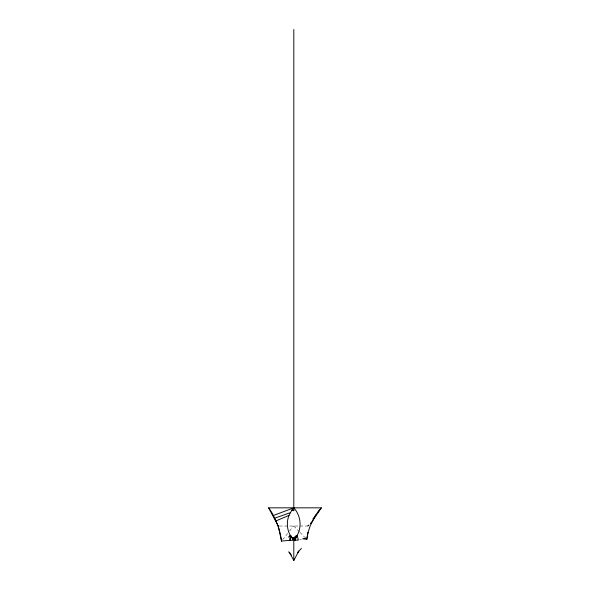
<?xml version="1.0" encoding="UTF-8"?>
<svg xmlns="http://www.w3.org/2000/svg" width="590" height="590" viewBox="0 0 590 590"><rect width="100%" height="100%" fill="white"/><g stroke="black" fill="none" stroke-linecap="round" stroke-linejoin="round"><path stroke-width="0.44" stroke-dasharray="2.95 2.21" d="M309.138 525.594L307.751 526.022L309.802 523.212M282.669 539.695L288.989 531.782M289.565 531.059L293.584 526.022M307.751 526.022L309.057 524.842M299.595 539.843L301.401 539.71M279.424 526.022L308.946 526.022M293.805 526.022L299.381 531.723M300 532.357L304.344 536.789"/><path stroke-width="0.89" d="M289.528 540.403L290.287 535.41A25.37 24.323 0 0 1 289.012 515.365L291.895 510.151L293.805 507.835A25.93 24.861 0 0 1 297.22 535.381L298.311 540.101A31.535 7.729 0 0 1 294.941 540.234L293.805 540.256A28.364 6.586 0 0 0 290.59 540.351L289.528 540.403A28.364 6.586 0 0 0 281.519 541.141A73.064 73.064 0 0 0 276.017 520.904L273.399 515.498A73.064 73.064 0 0 0 268.656 507.835L321.344 507.835L310.495 523.75M307.958 532.232L306.822 539.326L302.685 538.803L305.413 537.881L306.822 539.326L307.272 536.428A58.181 58.181 0 0 1 310.517 525.166L315.96 514.782L321.344 507.835M288.481 537.114L290.287 535.41L293.805 540.256L297.22 535.381L294.941 540.234L296.438 535.418L293.805 537.844L293.805 560.5L289.417 552.218M293.805 560.5L298.776 551.03M297.22 535.381L293.805 540.256L290.745 535.528M297.928 552.646L298.776 551.303M293.805 29.5L293.805 510.697L291.895 510.151L293.805 507.835L273.399 515.498M312.877 519.001L315.96 514.782M317.287 512.872L319.426 510.055M301.394 548.346L297.655 552.454M310.37 523.654L311.682 522.475M276.017 520.904L289.012 515.365M274.763 518.175L290.287 512.673M268.656 507.835L278.229 526.022L278.679 526.022M292.139 510.35L293.805 510.697M293.805 540.256L290.287 535.41L290.59 540.351M278.229 526.022L281.519 541.141M288.562 551.856A18.32 18.32 0 0 1 290.317 553.722M290.841 554.394A18.32 18.32 0 0 1 291.335 555.094M295.664 537.918L293.805 537.844L295.664 537.918"/></g></svg>
